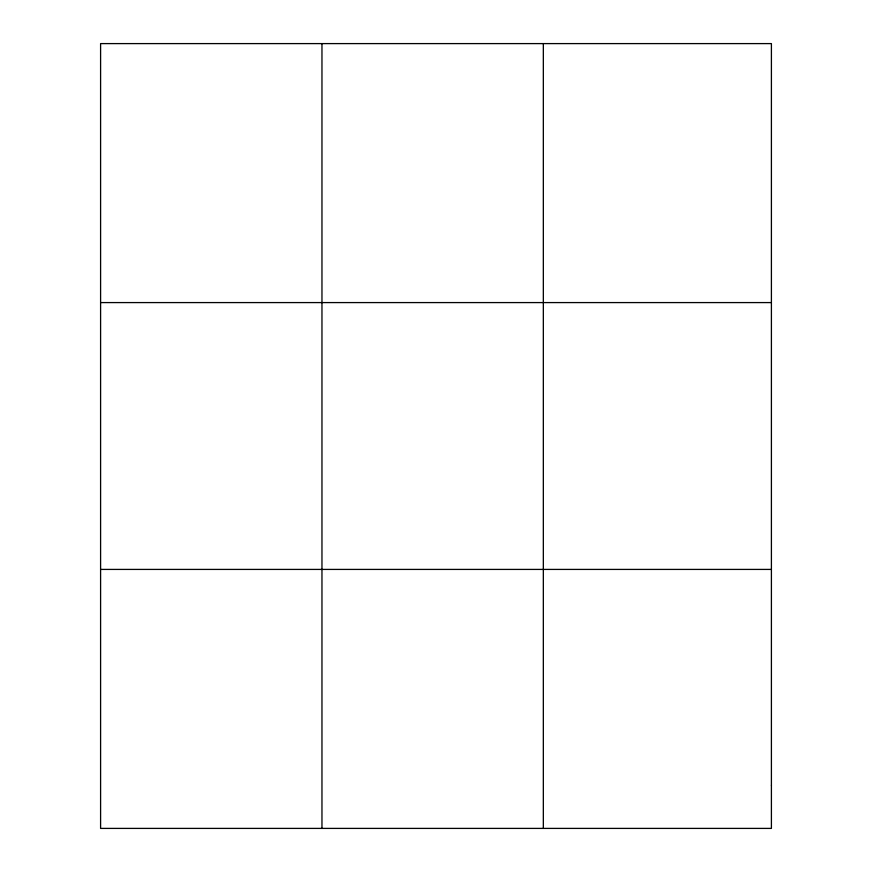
<?xml version="1.0" encoding="UTF-8"?>
<svg xmlns="http://www.w3.org/2000/svg" width="872" height="872" viewBox="0 0 872 872"><rect width="100%" height="100%" fill="white"/><g stroke="black" fill="none" stroke-linecap="round" stroke-linejoin="round"><path stroke-width="1.31" d="M321.964 828.4L321.964 43.6M543.332 828.4L543.332 43.6M100.596 302.584L771.404 302.584M100.596 569.416L771.404 569.416M771.404 785.236L771.404 828.4L100.596 828.4L100.596 43.6L771.404 43.6L771.404 785.236"/></g></svg>
